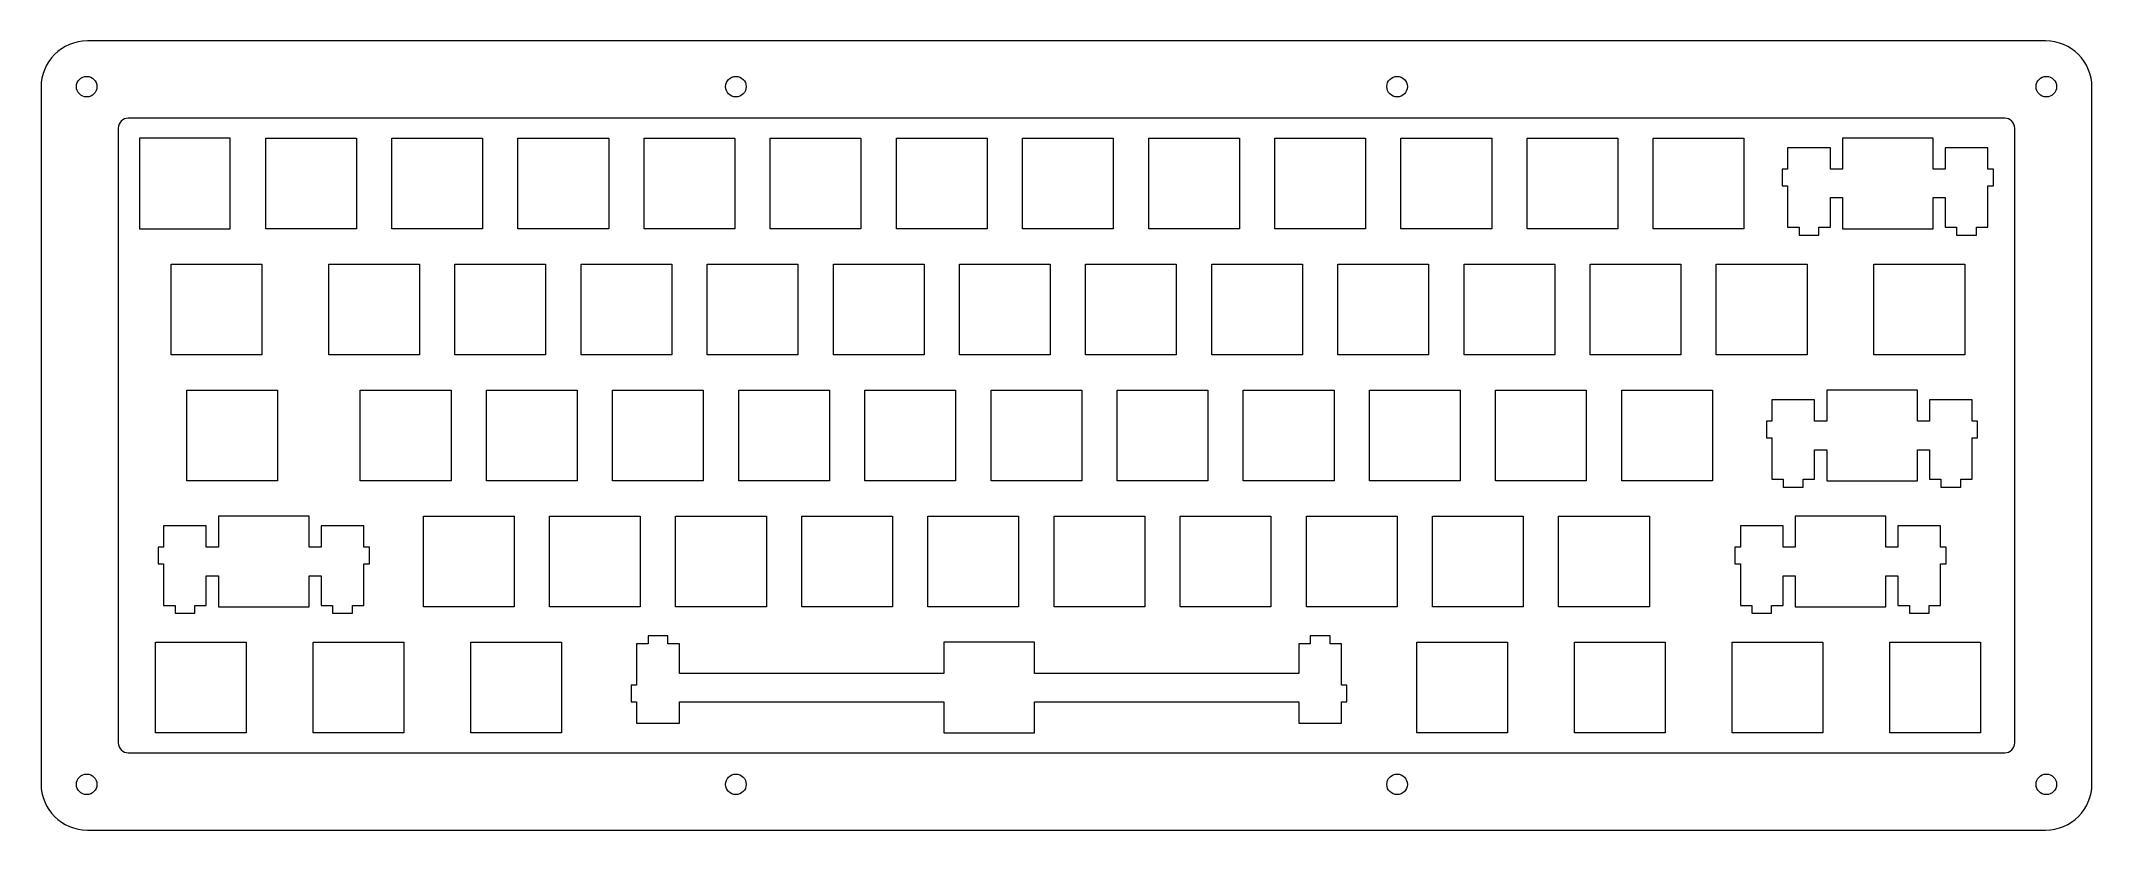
# Model space of a CAD drawing. Header units: millimetres. Extents: x 515 to 825, y -391 to -271.
import ezdxf

# ---------------------------------------------------------------- set-up
doc = ezdxf.new("R2010")
doc.units = ezdxf.units.MM
doc.header["$MEASUREMENT"] = 0
doc.layers.add('Layer 1', color=7, linetype='Continuous')

msp = doc.modelspace()

# ---------------------------------------------------------------- linework, layer by layer
at = {"layer": 'Layer 1', "color": 250, "lineweight": 9}
for points, knots in [([(522.4744, -271.4697), (522.4744, -271.4697), (818.2206, -271.4697), (818.2206, -271.4697), (822.0707, -271.4697), (825.2207, -274.6197), (825.2207, -278.4697), (825.2207, -278.4697), (825.2207, -383.7051), (825.2207, -383.7051), (825.2207, -387.5551), (822.0707, -390.7051), (818.2206, -390.7051), (818.2206, -390.7051), (522.4744, -390.7051), (522.4744, -390.7051), (518.6243, -390.7051), (515.4743, -387.5551), (515.4743, -383.7051), (515.4743, -383.7051), (515.4743, -278.4697), (515.4743, -278.4697), (515.4743, -274.6197), (518.6243, -271.4697), (522.4744, -271.4697)], [0, 0, 0, 0, 0.125, 0.125, 0.125, 0.25, 0.25, 0.25, 0.375, 0.375, 0.375, 0.5, 0.5, 0.5, 0.625, 0.625, 0.625, 0.75, 0.75, 0.75, 0.875, 0.875, 0.875, 1, 1, 1, 1]), ([(522.3735, -276.8198), (521.5174, -276.8198), (520.8235, -277.5137), (520.8235, -278.3696), (520.8235, -279.2259), (521.5174, -279.9196), (522.3735, -279.9196), (523.2296, -279.9198), (523.9235, -279.2259), (523.9235, -278.3698), (523.9235, -277.5137), (523.2296, -276.8198), (522.3735, -276.8198)], [0, 0, 0, 0, 0.25, 0.25, 0.25, 0.5, 0.5, 0.5, 0.75, 0.75, 0.75, 1, 1, 1, 1]), ([(620.418, -276.8198), (619.5619, -276.8198), (618.868, -277.5137), (618.868, -278.3696), (618.868, -279.2259), (619.5619, -279.9196), (620.418, -279.9196), (621.2741, -279.9198), (621.968, -279.2259), (621.968, -278.3698), (621.968, -277.5137), (621.2741, -276.8198), (620.418, -276.8198)], [0, 0, 0, 0, 0.25, 0.25, 0.25, 0.5, 0.5, 0.5, 0.75, 0.75, 0.75, 1, 1, 1, 1]), ([(720.2785, -276.8198), (719.4225, -276.8198), (718.7286, -277.5137), (718.7286, -278.3696), (718.7286, -279.2259), (719.4225, -279.9196), (720.2785, -279.9196), (721.1345, -279.9198), (721.8284, -279.2259), (721.8284, -278.3698), (721.8284, -277.5137), (721.1345, -276.8198), (720.2785, -276.8198)], [0, 0, 0, 0, 0.25, 0.25, 0.25, 0.5, 0.5, 0.5, 0.75, 0.75, 0.75, 1, 1, 1, 1]), ([(818.3214, -276.8198), (817.4655, -276.8198), (816.7718, -277.5137), (816.7718, -278.3696), (816.7718, -279.2259), (817.4655, -279.9196), (818.3214, -279.9196), (819.1773, -279.9198), (819.8709, -279.2259), (819.8709, -278.3698), (819.8709, -277.5137), (819.1773, -276.8198), (818.3214, -276.8198)], [0, 0, 0, 0, 0.25, 0.25, 0.25, 0.5, 0.5, 0.5, 0.75, 0.75, 0.75, 1, 1, 1, 1]), ([(528.6487, -283.1374), (528.6487, -283.1374), (812.0464, -283.1374), (812.0464, -283.1374), (812.8721, -283.1374), (813.5473, -283.8122), (813.5473, -284.6376), (813.5473, -284.6376), (813.5473, -377.537), (813.5473, -377.537), (813.5473, -378.3623), (812.8721, -379.0372), (812.0464, -379.0372), (812.0464, -379.0372), (528.6487, -379.0372), (528.6487, -379.0372), (527.823, -379.0372), (527.1478, -378.3623), (527.1478, -377.537), (527.1478, -377.537), (527.1478, -284.6376), (527.1478, -284.6376), (527.1478, -283.8122), (527.823, -283.1374), (528.6487, -283.1374)], [0, 0, 0, 0, 0.125, 0.125, 0.125, 0.25, 0.25, 0.25, 0.375, 0.375, 0.375, 0.5, 0.5, 0.5, 0.625, 0.625, 0.625, 0.75, 0.75, 0.75, 0.875, 0.875, 0.875, 1, 1, 1, 1]), ([(530.36, -286.1377), (530.36, -286.1377), (544.06, -286.1377), (544.06, -286.1377), (544.06, -286.1377), (544.06, -299.8377), (544.06, -299.8377), (544.06, -299.8377), (530.36, -299.8377), (530.36, -299.8377), (530.36, -299.8377), (530.36, -286.1377), (530.36, -286.1377)], [0, 0, 0, 0, 0.25, 0.25, 0.25, 0.5, 0.5, 0.5, 0.75, 0.75, 0.75, 1, 1, 1, 1]), ([(522.3734, -382.255), (521.5173, -382.255), (520.8234, -382.9489), (520.8234, -383.8048), (520.8234, -384.6611), (521.5173, -385.3548), (522.3734, -385.3548), (523.2295, -385.355), (523.9234, -384.6611), (523.9234, -383.805), (523.9234, -382.9489), (523.2295, -382.255), (522.3734, -382.255)], [0, 0, 0, 0, 0.25, 0.25, 0.25, 0.5, 0.5, 0.5, 0.75, 0.75, 0.75, 1, 1, 1, 1]), ([(620.418, -382.2551), (619.5619, -382.2551), (618.868, -382.949), (618.868, -383.8049), (618.868, -384.6612), (619.5619, -385.3549), (620.418, -385.3549), (621.2741, -385.3551), (621.968, -384.6612), (621.968, -383.8051), (621.968, -382.949), (621.2741, -382.2551), (620.418, -382.2551)], [0, 0, 0, 0, 0.25, 0.25, 0.25, 0.5, 0.5, 0.5, 0.75, 0.75, 0.75, 1, 1, 1, 1]), ([(720.2778, -382.255), (719.4225, -382.255), (718.7288, -382.9491), (718.7288, -383.8052), (718.7288, -384.6612), (719.4225, -385.3548), (720.2778, -385.3548), (721.135, -385.3552), (721.8286, -384.6612), (721.8286, -383.8052), (721.8286, -382.9491), (721.135, -382.255), (720.2778, -382.255)], [0, 0, 0, 0, 0.25, 0.25, 0.25, 0.5, 0.5, 0.5, 0.75, 0.75, 0.75, 1, 1, 1, 1]), ([(818.3206, -382.255), (817.4647, -382.255), (816.771, -382.9489), (816.771, -383.8048), (816.771, -384.6611), (817.4647, -385.3548), (818.3206, -385.3548), (819.1764, -385.355), (819.8701, -384.6611), (819.8701, -383.805), (819.8701, -382.9489), (819.1764, -382.255), (818.3206, -382.255)], [0, 0, 0, 0, 0.25, 0.25, 0.25, 0.5, 0.5, 0.5, 0.75, 0.75, 0.75, 1, 1, 1, 1])]:
    msp.add_open_spline(points, degree=3, knots=knots, dxfattribs=at)
for points in [[(549.4099, -299.8368), (549.4099, -299.8368), (549.4099, -286.1377), (549.4099, -286.1377)], [(549.4099, -286.1377), (549.4099, -286.1377), (563.109, -286.1377), (563.109, -286.1377)], [(563.109, -286.1377), (563.109, -286.1377), (563.109, -299.8368), (563.109, -299.8368)], [(568.4599, -299.8368), (568.4599, -299.8368), (568.4599, -286.1377), (568.4599, -286.1377)], [(568.4599, -286.1377), (568.4599, -286.1377), (582.159, -286.1377), (582.159, -286.1377)], [(582.159, -286.1377), (582.159, -286.1377), (582.159, -299.8368), (582.159, -299.8368)], [(587.5085, -299.8368), (587.5085, -299.8368), (587.5085, -286.1377), (587.5085, -286.1377)], [(587.5085, -286.1377), (587.5085, -286.1377), (601.209, -286.1377), (601.209, -286.1377)], [(601.209, -286.1377), (601.209, -286.1377), (601.209, -299.8368), (601.209, -299.8368)], [(606.5599, -299.8368), (606.5599, -299.8368), (606.5599, -286.1377), (606.5599, -286.1377)], [(606.5599, -286.1377), (606.5599, -286.1377), (620.259, -286.1377), (620.259, -286.1377)], [(620.259, -286.1377), (620.259, -286.1377), (620.259, -299.8368), (620.259, -299.8368)], [(625.6099, -299.8368), (625.6099, -299.8368), (625.6099, -286.1377), (625.6099, -286.1377)], [(625.6099, -286.1377), (625.6099, -286.1377), (639.309, -286.1377), (639.309, -286.1377)], [(639.309, -286.1377), (639.309, -286.1377), (639.309, -299.8368), (639.309, -299.8368)], [(644.6599, -299.8368), (644.6599, -299.8368), (644.6599, -286.1377), (644.6599, -286.1377)], [(644.6599, -286.1377), (644.6599, -286.1377), (658.359, -286.1377), (658.359, -286.1377)], [(658.359, -286.1377), (658.359, -286.1377), (658.359, -299.8368), (658.359, -299.8368)], [(663.71, -299.8368), (663.71, -299.8368), (663.71, -286.1377), (663.71, -286.1377)], [(663.71, -286.1377), (663.71, -286.1377), (677.409, -286.1377), (677.409, -286.1377)], [(677.409, -286.1377), (677.409, -286.1377), (677.409, -299.8368), (677.409, -299.8368)], [(682.76, -299.8368), (682.76, -299.8368), (682.76, -286.1377), (682.76, -286.1377)], [(682.76, -286.1377), (682.76, -286.1377), (696.459, -286.1377), (696.459, -286.1377)], [(696.459, -286.1377), (696.459, -286.1377), (696.459, -299.8368), (696.459, -299.8368)], [(701.81, -299.8368), (701.81, -299.8368), (701.81, -286.1377), (701.81, -286.1377)], [(701.81, -286.1377), (701.81, -286.1377), (715.509, -286.1377), (715.509, -286.1377)], [(715.509, -286.1377), (715.509, -286.1377), (715.509, -299.8368), (715.509, -299.8368)], [(720.86, -299.8368), (720.86, -299.8368), (720.86, -286.1377), (720.86, -286.1377)], [(720.86, -286.1377), (720.86, -286.1377), (734.559, -286.1377), (734.559, -286.1377)], [(734.559, -286.1377), (734.559, -286.1377), (734.559, -299.8368), (734.559, -299.8368)], [(739.91, -299.8368), (739.91, -299.8368), (739.91, -286.1377), (739.91, -286.1377)], [(739.91, -286.1377), (739.91, -286.1377), (753.609, -286.1377), (753.609, -286.1377)], [(753.609, -286.1377), (753.609, -286.1377), (753.609, -299.8368), (753.609, -299.8368)], [(758.96, -299.8368), (758.96, -299.8368), (758.96, -286.1377), (758.96, -286.1377)], [(758.96, -286.1377), (758.96, -286.1377), (772.659, -286.1377), (772.659, -286.1377)], [(772.659, -286.1377), (772.659, -286.1377), (772.659, -299.8368), (772.659, -299.8368)], [(779.26, -287.6067), (779.26, -287.6067), (779.26, -290.837), (779.26, -290.837)], [(785.709, -287.6067), (785.709, -287.6067), (779.26, -287.6067), (779.26, -287.6067)], [(785.709, -290.837), (785.709, -290.837), (785.709, -287.6067), (785.709, -287.6067)], [(801.234, -286.1377), (801.234, -286.1377), (787.535, -286.1377), (787.535, -286.1377)], [(787.535, -286.1377), (787.535, -286.1377), (787.535, -290.837), (787.535, -290.837)], [(801.234, -290.837), (801.234, -290.837), (801.234, -286.1377), (801.234, -286.1377)], [(803.06, -287.6067), (803.06, -287.6067), (803.06, -290.837), (803.06, -290.837)], [(809.509, -287.6067), (809.509, -287.6067), (803.06, -287.6067), (803.06, -287.6067)], [(809.509, -290.837), (809.509, -290.837), (809.509, -287.6067), (809.509, -287.6067)], [(778.434, -290.837), (778.434, -290.837), (778.434, -293.3368), (778.434, -293.3368)], [(779.26, -290.837), (779.26, -290.837), (778.434, -290.837), (778.434, -290.837)], [(787.535, -290.837), (787.535, -290.837), (785.709, -290.837), (785.709, -290.837)], [(803.06, -290.837), (803.06, -290.837), (801.234, -290.837), (801.234, -290.837)], [(810.335, -290.837), (810.335, -290.837), (809.509, -290.837), (809.509, -290.837)], [(810.335, -293.3368), (810.335, -293.3368), (810.335, -290.837), (810.335, -290.837)], [(778.434, -293.3368), (778.434, -293.3368), (779.26, -293.3368), (779.26, -293.3368)], [(779.26, -293.3368), (779.26, -293.3368), (779.26, -299.6067), (779.26, -299.6067)], [(809.509, -293.3368), (809.509, -293.3368), (810.335, -293.3368), (810.335, -293.3368)], [(809.509, -299.6067), (809.509, -299.6067), (809.509, -293.3368), (809.509, -293.3368)], [(785.709, -295.1378), (785.709, -295.1378), (787.535, -295.1378), (787.535, -295.1378)], [(785.709, -299.6067), (785.709, -299.6067), (785.709, -295.1378), (785.709, -295.1378)], [(787.535, -295.1378), (787.535, -295.1378), (787.535, -299.8368), (787.535, -299.8368)], [(801.234, -295.1378), (801.234, -295.1378), (803.06, -295.1378), (803.06, -295.1378)], [(801.234, -299.8368), (801.234, -299.8368), (801.234, -295.1378), (801.234, -295.1378)], [(803.06, -295.1378), (803.06, -295.1378), (803.06, -299.6067), (803.06, -299.6067)], [(563.109, -299.8368), (563.109, -299.8368), (549.4099, -299.8368), (549.4099, -299.8368)], [(582.159, -299.8368), (582.159, -299.8368), (568.4599, -299.8368), (568.4599, -299.8368)], [(601.209, -299.8368), (601.209, -299.8368), (587.5085, -299.8368), (587.5085, -299.8368)], [(620.259, -299.8368), (620.259, -299.8368), (606.5599, -299.8368), (606.5599, -299.8368)], [(639.309, -299.8368), (639.309, -299.8368), (625.6099, -299.8368), (625.6099, -299.8368)], [(658.359, -299.8368), (658.359, -299.8368), (644.6599, -299.8368), (644.6599, -299.8368)], [(677.409, -299.8368), (677.409, -299.8368), (663.71, -299.8368), (663.71, -299.8368)], [(696.459, -299.8368), (696.459, -299.8368), (682.76, -299.8368), (682.76, -299.8368)], [(715.509, -299.8368), (715.509, -299.8368), (701.81, -299.8368), (701.81, -299.8368)], [(734.559, -299.8368), (734.559, -299.8368), (720.86, -299.8368), (720.86, -299.8368)], [(753.609, -299.8368), (753.609, -299.8368), (739.91, -299.8368), (739.91, -299.8368)], [(772.659, -299.8368), (772.659, -299.8368), (758.96, -299.8368), (758.96, -299.8368)], [(779.26, -299.6067), (779.26, -299.6067), (780.984, -299.6067), (780.984, -299.6067)], [(780.984, -299.6067), (780.984, -299.6067), (780.984, -300.8069), (780.984, -300.8069)], [(783.984, -299.6067), (783.984, -299.6067), (785.709, -299.6067), (785.709, -299.6067)], [(783.984, -300.8069), (783.984, -300.8069), (783.984, -299.6067), (783.984, -299.6067)], [(787.535, -299.8368), (787.535, -299.8368), (801.234, -299.8368), (801.234, -299.8368)], [(803.06, -299.6067), (803.06, -299.6067), (804.784, -299.6067), (804.784, -299.6067)], [(804.784, -299.6067), (804.784, -299.6067), (804.784, -300.8069), (804.784, -300.8069)], [(807.784, -299.6067), (807.784, -299.6067), (809.509, -299.6067), (809.509, -299.6067)], [(807.784, -300.8069), (807.784, -300.8069), (807.784, -299.6067), (807.784, -299.6067)], [(780.984, -300.8069), (780.984, -300.8069), (783.984, -300.8069), (783.984, -300.8069)], [(804.784, -300.8069), (804.784, -300.8069), (807.784, -300.8069), (807.784, -300.8069)], [(535.1211, -318.8868), (535.1211, -318.8868), (535.1211, -305.1877), (535.1211, -305.1877)], [(535.1211, -305.1877), (535.1211, -305.1877), (548.8217, -305.1877), (548.8217, -305.1877)], [(548.8217, -305.1877), (548.8217, -305.1877), (548.8217, -318.8868), (548.8217, -318.8868)], [(558.935, -318.8868), (558.935, -318.8868), (558.935, -305.1877), (558.935, -305.1877)], [(558.935, -305.1877), (558.935, -305.1877), (572.634, -305.1877), (572.634, -305.1877)], [(572.634, -305.1877), (572.634, -305.1877), (572.634, -318.8868), (572.634, -318.8868)], [(577.9835, -318.8868), (577.9835, -318.8868), (577.9835, -305.1877), (577.9835, -305.1877)], [(577.9835, -305.1877), (577.9835, -305.1877), (591.684, -305.1877), (591.684, -305.1877)], [(591.684, -305.1877), (591.684, -305.1877), (591.684, -318.8868), (591.684, -318.8868)], [(597.0349, -318.8868), (597.0349, -318.8868), (597.0349, -305.1877), (597.0349, -305.1877)], [(597.0349, -305.1877), (597.0349, -305.1877), (610.734, -305.1877), (610.734, -305.1877)], [(610.734, -305.1877), (610.734, -305.1877), (610.734, -318.8868), (610.734, -318.8868)], [(616.0849, -318.8868), (616.0849, -318.8868), (616.0849, -305.1877), (616.0849, -305.1877)], [(616.0849, -305.1877), (616.0849, -305.1877), (629.784, -305.1877), (629.784, -305.1877)], [(629.784, -305.1877), (629.784, -305.1877), (629.784, -318.8868), (629.784, -318.8868)], [(635.135, -318.8868), (635.135, -318.8868), (635.135, -305.1877), (635.135, -305.1877)], [(635.135, -305.1877), (635.135, -305.1877), (648.834, -305.1877), (648.834, -305.1877)], [(648.834, -305.1877), (648.834, -305.1877), (648.834, -318.8868), (648.834, -318.8868)], [(654.185, -318.8868), (654.185, -318.8868), (654.185, -305.1877), (654.185, -305.1877)], [(654.185, -305.1877), (654.185, -305.1877), (667.884, -305.1877), (667.884, -305.1877)], [(667.884, -305.1877), (667.884, -305.1877), (667.884, -318.8868), (667.884, -318.8868)], [(673.235, -318.8868), (673.235, -318.8868), (673.235, -305.1877), (673.235, -305.1877)], [(673.235, -305.1877), (673.235, -305.1877), (686.934, -305.1877), (686.934, -305.1877)], [(686.934, -305.1877), (686.934, -305.1877), (686.934, -318.8868), (686.934, -318.8868)], [(692.285, -318.8868), (692.285, -318.8868), (692.285, -305.1877), (692.285, -305.1877)], [(692.285, -305.1877), (692.285, -305.1877), (705.984, -305.1877), (705.984, -305.1877)], [(705.984, -305.1877), (705.984, -305.1877), (705.984, -318.8868), (705.984, -318.8868)], [(711.335, -318.8868), (711.335, -318.8868), (711.335, -305.1877), (711.335, -305.1877)], [(711.335, -305.1877), (711.335, -305.1877), (725.034, -305.1877), (725.034, -305.1877)], [(725.034, -305.1877), (725.034, -305.1877), (725.034, -318.8868), (725.034, -318.8868)], [(730.385, -318.8868), (730.385, -318.8868), (730.385, -305.1877), (730.385, -305.1877)], [(730.385, -305.1877), (730.385, -305.1877), (744.084, -305.1877), (744.084, -305.1877)], [(744.084, -305.1877), (744.084, -305.1877), (744.084, -318.8868), (744.084, -318.8868)], [(749.435, -318.8868), (749.435, -318.8868), (749.435, -305.1877), (749.435, -305.1877)], [(749.435, -305.1877), (749.435, -305.1877), (763.134, -305.1877), (763.134, -305.1877)], [(763.134, -305.1877), (763.134, -305.1877), (763.134, -318.8868), (763.134, -318.8868)], [(768.485, -318.8868), (768.485, -318.8868), (768.485, -305.1877), (768.485, -305.1877)], [(768.485, -305.1877), (768.485, -305.1877), (782.184, -305.1877), (782.184, -305.1877)], [(782.184, -305.1877), (782.184, -305.1877), (782.184, -318.8868), (782.184, -318.8868)], [(792.296, -318.8868), (792.296, -318.8868), (792.296, -305.1877), (792.296, -305.1877)], [(792.296, -305.1877), (792.296, -305.1877), (805.997, -305.1877), (805.997, -305.1877)], [(805.997, -305.1877), (805.997, -305.1877), (805.997, -318.8868), (805.997, -318.8868)], [(548.8217, -318.8868), (548.8217, -318.8868), (535.1211, -318.8868), (535.1211, -318.8868)], [(572.634, -318.8868), (572.634, -318.8868), (558.935, -318.8868), (558.935, -318.8868)], [(591.684, -318.8868), (591.684, -318.8868), (577.9835, -318.8868), (577.9835, -318.8868)], [(610.734, -318.8868), (610.734, -318.8868), (597.0349, -318.8868), (597.0349, -318.8868)], [(629.784, -318.8868), (629.784, -318.8868), (616.0849, -318.8868), (616.0849, -318.8868)], [(648.834, -318.8868), (648.834, -318.8868), (635.135, -318.8868), (635.135, -318.8868)], [(667.884, -318.8868), (667.884, -318.8868), (654.185, -318.8868), (654.185, -318.8868)], [(686.934, -318.8868), (686.934, -318.8868), (673.235, -318.8868), (673.235, -318.8868)], [(705.984, -318.8868), (705.984, -318.8868), (692.285, -318.8868), (692.285, -318.8868)], [(725.034, -318.8868), (725.034, -318.8868), (711.335, -318.8868), (711.335, -318.8868)], [(744.084, -318.8868), (744.084, -318.8868), (730.385, -318.8868), (730.385, -318.8868)], [(763.134, -318.8868), (763.134, -318.8868), (749.435, -318.8868), (749.435, -318.8868)], [(782.184, -318.8868), (782.184, -318.8868), (768.485, -318.8868), (768.485, -318.8868)], [(805.997, -318.8868), (805.997, -318.8868), (792.296, -318.8868), (792.296, -318.8868)], [(537.5023, -337.9368), (537.5023, -337.9368), (537.5023, -324.2377), (537.5023, -324.2377)], [(537.5023, -324.2377), (537.5023, -324.2377), (551.2029, -324.2377), (551.2029, -324.2377)], [(551.2029, -324.2377), (551.2029, -324.2377), (551.2029, -337.9368), (551.2029, -337.9368)], [(563.696, -337.9368), (563.696, -337.9368), (563.696, -324.2377), (563.696, -324.2377)], [(563.696, -324.2377), (563.696, -324.2377), (577.3965, -324.2377), (577.3965, -324.2377)], [(577.3965, -324.2377), (577.3965, -324.2377), (577.3965, -337.9368), (577.3965, -337.9368)], [(582.7459, -337.9368), (582.7459, -337.9368), (582.7459, -324.2377), (582.7459, -324.2377)], [(582.7459, -324.2377), (582.7459, -324.2377), (596.4465, -324.2377), (596.4465, -324.2377)], [(596.4465, -324.2377), (596.4465, -324.2377), (596.4465, -337.9368), (596.4465, -337.9368)], [(601.796, -337.9368), (601.796, -337.9368), (601.796, -324.2377), (601.796, -324.2377)], [(601.796, -324.2377), (601.796, -324.2377), (615.4965, -324.2377), (615.4965, -324.2377)], [(615.4965, -324.2377), (615.4965, -324.2377), (615.4965, -337.9368), (615.4965, -337.9368)], [(620.846, -337.9368), (620.846, -337.9368), (620.846, -324.2377), (620.846, -324.2377)], [(620.846, -324.2377), (620.846, -324.2377), (634.547, -324.2377), (634.547, -324.2377)], [(634.547, -324.2377), (634.547, -324.2377), (634.547, -337.9368), (634.547, -337.9368)], [(639.896, -337.9368), (639.896, -337.9368), (639.896, -324.2377), (639.896, -324.2377)], [(639.896, -324.2377), (639.896, -324.2377), (653.597, -324.2377), (653.597, -324.2377)], [(653.597, -324.2377), (653.597, -324.2377), (653.597, -337.9368), (653.597, -337.9368)], [(658.946, -337.9368), (658.946, -337.9368), (658.946, -324.2377), (658.946, -324.2377)], [(658.946, -324.2377), (658.946, -324.2377), (672.647, -324.2377), (672.647, -324.2377)], [(672.647, -324.2377), (672.647, -324.2377), (672.647, -337.9368), (672.647, -337.9368)], [(677.996, -337.9368), (677.996, -337.9368), (677.996, -324.2377), (677.996, -324.2377)], [(677.996, -324.2377), (677.996, -324.2377), (691.697, -324.2377), (691.697, -324.2377)], [(691.697, -324.2377), (691.697, -324.2377), (691.697, -337.9368), (691.697, -337.9368)], [(697.046, -337.9368), (697.046, -337.9368), (697.046, -324.2377), (697.046, -324.2377)], [(697.046, -324.2377), (697.046, -324.2377), (710.747, -324.2377), (710.747, -324.2377)], [(710.747, -324.2377), (710.747, -324.2377), (710.747, -337.9368), (710.747, -337.9368)], [(716.096, -337.9368), (716.096, -337.9368), (716.096, -324.2377), (716.096, -324.2377)], [(716.096, -324.2377), (716.096, -324.2377), (729.797, -324.2377), (729.797, -324.2377)], [(729.797, -324.2377), (729.797, -324.2377), (729.797, -337.9368), (729.797, -337.9368)], [(735.146, -337.9368), (735.146, -337.9368), (735.146, -324.2377), (735.146, -324.2377)], [(735.146, -324.2377), (735.146, -324.2377), (748.847, -324.2377), (748.847, -324.2377)], [(748.847, -324.2377), (748.847, -324.2377), (748.847, -337.9368), (748.847, -337.9368)], [(754.196, -337.9368), (754.196, -337.9368), (754.196, -324.2377), (754.196, -324.2377)], [(754.196, -324.2377), (754.196, -324.2377), (767.897, -324.2377), (767.897, -324.2377)], [(767.897, -324.2377), (767.897, -324.2377), (767.897, -337.9368), (767.897, -337.9368)], [(798.853, -324.2377), (798.853, -324.2377), (785.152, -324.2377), (785.152, -324.2377)], [(785.152, -324.2377), (785.152, -324.2377), (785.152, -328.937), (785.152, -328.937)], [(798.853, -328.937), (798.853, -328.937), (798.853, -324.2377), (798.853, -324.2377)], [(776.877, -325.7067), (776.877, -325.7067), (776.877, -328.937), (776.877, -328.937)], [(783.328, -325.7067), (783.328, -325.7067), (776.877, -325.7067), (776.877, -325.7067)], [(783.328, -328.937), (783.328, -328.937), (783.328, -325.7067), (783.328, -325.7067)], [(800.677, -325.7067), (800.677, -325.7067), (800.677, -328.937), (800.677, -328.937)], [(807.128, -325.7067), (807.128, -325.7067), (800.677, -325.7067), (800.677, -325.7067)], [(807.128, -328.937), (807.128, -328.937), (807.128, -325.7067), (807.128, -325.7067)], [(776.052, -328.937), (776.052, -328.937), (776.052, -331.4368), (776.052, -331.4368)], [(776.877, -328.937), (776.877, -328.937), (776.052, -328.937), (776.052, -328.937)], [(785.152, -328.937), (785.152, -328.937), (783.328, -328.937), (783.328, -328.937)], [(800.677, -328.937), (800.677, -328.937), (798.853, -328.937), (798.853, -328.937)], [(807.952, -328.937), (807.952, -328.937), (807.128, -328.937), (807.128, -328.937)], [(807.952, -331.4368), (807.952, -331.4368), (807.952, -328.937), (807.952, -328.937)], [(776.052, -331.4368), (776.052, -331.4368), (776.877, -331.4368), (776.877, -331.4368)], [(776.877, -331.4368), (776.877, -331.4368), (776.877, -337.7067), (776.877, -337.7067)], [(783.328, -333.2378), (783.328, -333.2378), (785.152, -333.2378), (785.152, -333.2378)], [(783.328, -337.7067), (783.328, -337.7067), (783.328, -333.2378), (783.328, -333.2378)], [(785.152, -333.2378), (785.152, -333.2378), (785.152, -337.9368), (785.152, -337.9368)], [(798.853, -333.2378), (798.853, -333.2378), (800.677, -333.2378), (800.677, -333.2378)], [(798.853, -337.9368), (798.853, -337.9368), (798.853, -333.2378), (798.853, -333.2378)], [(800.677, -333.2378), (800.677, -333.2378), (800.677, -337.7067), (800.677, -337.7067)], [(807.128, -331.4368), (807.128, -331.4368), (807.952, -331.4368), (807.952, -331.4368)], [(807.128, -337.7067), (807.128, -337.7067), (807.128, -331.4368), (807.128, -331.4368)], [(551.2029, -337.9368), (551.2029, -337.9368), (537.5023, -337.9368), (537.5023, -337.9368)], [(577.3965, -337.9368), (577.3965, -337.9368), (563.696, -337.9368), (563.696, -337.9368)], [(596.4465, -337.9368), (596.4465, -337.9368), (582.7459, -337.9368), (582.7459, -337.9368)], [(615.4965, -337.9368), (615.4965, -337.9368), (601.796, -337.9368), (601.796, -337.9368)], [(634.547, -337.9368), (634.547, -337.9368), (620.846, -337.9368), (620.846, -337.9368)], [(653.597, -337.9368), (653.597, -337.9368), (639.896, -337.9368), (639.896, -337.9368)], [(672.647, -337.9368), (672.647, -337.9368), (658.946, -337.9368), (658.946, -337.9368)], [(691.697, -337.9368), (691.697, -337.9368), (677.996, -337.9368), (677.996, -337.9368)], [(710.747, -337.9368), (710.747, -337.9368), (697.046, -337.9368), (697.046, -337.9368)], [(729.797, -337.9368), (729.797, -337.9368), (716.096, -337.9368), (716.096, -337.9368)], [(748.847, -337.9368), (748.847, -337.9368), (735.146, -337.9368), (735.146, -337.9368)], [(767.897, -337.9368), (767.897, -337.9368), (754.196, -337.9368), (754.196, -337.9368)], [(776.877, -337.7067), (776.877, -337.7067), (778.601, -337.7067), (778.601, -337.7067)], [(778.601, -337.7067), (778.601, -337.7067), (778.601, -338.9069), (778.601, -338.9069)], [(778.601, -338.9069), (778.601, -338.9069), (781.601, -338.9069), (781.601, -338.9069)], [(781.601, -337.7067), (781.601, -337.7067), (783.328, -337.7067), (783.328, -337.7067)], [(781.601, -338.9069), (781.601, -338.9069), (781.601, -337.7067), (781.601, -337.7067)], [(785.152, -337.9368), (785.152, -337.9368), (798.853, -337.9368), (798.853, -337.9368)], [(800.677, -337.7067), (800.677, -337.7067), (802.403, -337.7067), (802.403, -337.7067)], [(802.403, -337.7067), (802.403, -337.7067), (802.403, -338.9069), (802.403, -338.9069)], [(802.403, -338.9069), (802.403, -338.9069), (805.403, -338.9069), (805.403, -338.9069)], [(805.403, -337.7067), (805.403, -337.7067), (807.128, -337.7067), (807.128, -337.7067)], [(805.403, -338.9069), (805.403, -338.9069), (805.403, -337.7067), (805.403, -337.7067)], [(555.9654, -343.2863), (555.9654, -343.2863), (542.2649, -343.2863), (542.2649, -343.2863)], [(542.2649, -343.2863), (542.2649, -343.2863), (542.2649, -347.9869), (542.2649, -347.9869)], [(555.9654, -347.9869), (555.9654, -347.9869), (555.9654, -343.2863), (555.9654, -343.2863)], [(573.221, -356.9869), (573.221, -356.9869), (573.221, -343.2863), (573.221, -343.2863)], [(573.221, -343.2863), (573.221, -343.2863), (586.9215, -343.2863), (586.9215, -343.2863)], [(586.9215, -343.2863), (586.9215, -343.2863), (586.9215, -356.9869), (586.9215, -356.9869)], [(592.271, -356.9869), (592.271, -356.9869), (592.271, -343.2863), (592.271, -343.2863)], [(592.271, -343.2863), (592.271, -343.2863), (605.9715, -343.2863), (605.9715, -343.2863)], [(605.9715, -343.2863), (605.9715, -343.2863), (605.9715, -356.9869), (605.9715, -356.9869)], [(611.321, -356.9869), (611.321, -356.9869), (611.321, -343.2863), (611.321, -343.2863)], [(611.321, -343.2863), (611.321, -343.2863), (625.0215, -343.2863), (625.0215, -343.2863)], [(625.0215, -343.2863), (625.0215, -343.2863), (625.0215, -356.9869), (625.0215, -356.9869)], [(630.3709, -356.9869), (630.3709, -356.9869), (630.3709, -343.2863), (630.3709, -343.2863)], [(630.3709, -343.2863), (630.3709, -343.2863), (644.072, -343.2863), (644.072, -343.2863)], [(644.072, -343.2863), (644.072, -343.2863), (644.072, -356.9869), (644.072, -356.9869)], [(649.421, -356.9869), (649.421, -356.9869), (649.421, -343.2863), (649.421, -343.2863)], [(649.421, -343.2863), (649.421, -343.2863), (663.122, -343.2863), (663.122, -343.2863)], [(663.122, -343.2863), (663.122, -343.2863), (663.122, -356.9869), (663.122, -356.9869)], [(668.471, -356.9869), (668.471, -356.9869), (668.471, -343.2863), (668.471, -343.2863)], [(668.471, -343.2863), (668.471, -343.2863), (682.172, -343.2863), (682.172, -343.2863)], [(682.172, -343.2863), (682.172, -343.2863), (682.172, -356.9869), (682.172, -356.9869)], [(687.521, -356.9869), (687.521, -356.9869), (687.521, -343.2863), (687.521, -343.2863)], [(687.521, -343.2863), (687.521, -343.2863), (701.222, -343.2863), (701.222, -343.2863)], [(701.222, -343.2863), (701.222, -343.2863), (701.222, -356.9869), (701.222, -356.9869)], [(706.571, -356.9869), (706.571, -356.9869), (706.571, -343.2863), (706.571, -343.2863)], [(706.571, -343.2863), (706.571, -343.2863), (720.272, -343.2863), (720.272, -343.2863)], [(720.272, -343.2863), (720.272, -343.2863), (720.272, -356.9869), (720.272, -356.9869)], [(725.621, -356.9869), (725.621, -356.9869), (725.621, -343.2863), (725.621, -343.2863)], [(725.621, -343.2863), (725.621, -343.2863), (739.322, -343.2863), (739.322, -343.2863)], [(739.322, -343.2863), (739.322, -343.2863), (739.322, -356.9869), (739.322, -356.9869)], [(744.671, -356.9869), (744.671, -356.9869), (744.671, -343.2863), (744.671, -343.2863)], [(744.671, -343.2863), (744.671, -343.2863), (758.372, -343.2863), (758.372, -343.2863)], [(758.372, -343.2863), (758.372, -343.2863), (758.372, -356.9869), (758.372, -356.9869)], [(794.09, -343.2863), (794.09, -343.2863), (780.39, -343.2863), (780.39, -343.2863)], [(780.39, -343.2863), (780.39, -343.2863), (780.39, -347.9869), (780.39, -347.9869)], [(794.09, -347.9869), (794.09, -347.9869), (794.09, -343.2863), (794.09, -343.2863)], [(533.9898, -344.7568), (533.9898, -344.7568), (533.9898, -347.9869), (533.9898, -347.9869)], [(540.4404, -344.7568), (540.4404, -344.7568), (533.9898, -344.7568), (533.9898, -344.7568)], [(540.4404, -347.9869), (540.4404, -347.9869), (540.4404, -344.7568), (540.4404, -344.7568)], [(557.7899, -344.7568), (557.7899, -344.7568), (557.7899, -347.9869), (557.7899, -347.9869)], [(564.2404, -344.7568), (564.2404, -344.7568), (557.7899, -344.7568), (557.7899, -344.7568)], [(564.2404, -347.9869), (564.2404, -347.9869), (564.2404, -344.7568), (564.2404, -344.7568)], [(772.115, -344.7568), (772.115, -344.7568), (772.115, -347.9869), (772.115, -347.9869)], [(778.566, -344.7568), (778.566, -344.7568), (772.115, -344.7568), (772.115, -344.7568)], [(778.566, -347.9869), (778.566, -347.9869), (778.566, -344.7568), (778.566, -344.7568)], [(795.915, -344.7568), (795.915, -344.7568), (795.915, -347.9869), (795.915, -347.9869)], [(802.365, -344.7568), (802.365, -344.7568), (795.915, -344.7568), (795.915, -344.7568)], [(802.365, -347.9869), (802.365, -347.9869), (802.365, -344.7568), (802.365, -344.7568)], [(533.1657, -347.9869), (533.1657, -347.9869), (533.1657, -350.4867), (533.1657, -350.4867)], [(533.9898, -347.9869), (533.9898, -347.9869), (533.1657, -347.9869), (533.1657, -347.9869)], [(542.2649, -347.9869), (542.2649, -347.9869), (540.4404, -347.9869), (540.4404, -347.9869)], [(557.7899, -347.9869), (557.7899, -347.9869), (555.9654, -347.9869), (555.9654, -347.9869)], [(565.0659, -347.9869), (565.0659, -347.9869), (564.2404, -347.9869), (564.2404, -347.9869)], [(565.0659, -350.4867), (565.0659, -350.4867), (565.0659, -347.9869), (565.0659, -347.9869)], [(771.291, -347.9869), (771.291, -347.9869), (771.291, -350.4867), (771.291, -350.4867)], [(772.115, -347.9869), (772.115, -347.9869), (771.291, -347.9869), (771.291, -347.9869)], [(780.39, -347.9869), (780.39, -347.9869), (778.566, -347.9869), (778.566, -347.9869)], [(795.915, -347.9869), (795.915, -347.9869), (794.09, -347.9869), (794.09, -347.9869)], [(803.191, -347.9869), (803.191, -347.9869), (802.365, -347.9869), (802.365, -347.9869)], [(803.191, -350.4867), (803.191, -350.4867), (803.191, -347.9869), (803.191, -347.9869)], [(533.1657, -350.4867), (533.1657, -350.4867), (533.9898, -350.4867), (533.9898, -350.4867)], [(533.9898, -350.4867), (533.9898, -350.4867), (533.9898, -356.7567), (533.9898, -356.7567)], [(540.4404, -352.2878), (540.4404, -352.2878), (542.2649, -352.2878), (542.2649, -352.2878)], [(540.4404, -356.7567), (540.4404, -356.7567), (540.4404, -352.2878), (540.4404, -352.2878)], [(542.2649, -352.2878), (542.2649, -352.2878), (542.2649, -356.9869), (542.2649, -356.9869)], [(555.9654, -352.2878), (555.9654, -352.2878), (557.7899, -352.2878), (557.7899, -352.2878)], [(555.9654, -356.9869), (555.9654, -356.9869), (555.9654, -352.2878), (555.9654, -352.2878)], [(557.7899, -352.2878), (557.7899, -352.2878), (557.7899, -356.7567), (557.7899, -356.7567)], [(564.2404, -350.4867), (564.2404, -350.4867), (565.0659, -350.4867), (565.0659, -350.4867)], [(564.2404, -356.7567), (564.2404, -356.7567), (564.2404, -350.4867), (564.2404, -350.4867)], [(771.291, -350.4867), (771.291, -350.4867), (772.115, -350.4867), (772.115, -350.4867)], [(772.115, -350.4867), (772.115, -350.4867), (772.115, -356.7567), (772.115, -356.7567)], [(778.566, -352.2878), (778.566, -352.2878), (780.39, -352.2878), (780.39, -352.2878)], [(778.566, -356.7567), (778.566, -356.7567), (778.566, -352.2878), (778.566, -352.2878)], [(780.39, -352.2878), (780.39, -352.2878), (780.39, -356.9869), (780.39, -356.9869)], [(794.09, -352.2878), (794.09, -352.2878), (795.915, -352.2878), (795.915, -352.2878)], [(794.09, -356.9869), (794.09, -356.9869), (794.09, -352.2878), (794.09, -352.2878)], [(795.915, -352.2878), (795.915, -352.2878), (795.915, -356.7567), (795.915, -356.7567)], [(802.365, -350.4867), (802.365, -350.4867), (803.191, -350.4867), (803.191, -350.4867)], [(802.365, -356.7567), (802.365, -356.7567), (802.365, -350.4867), (802.365, -350.4867)], [(533.9898, -356.7567), (533.9898, -356.7567), (535.7151, -356.7567), (535.7151, -356.7567)], [(535.7151, -356.7567), (535.7151, -356.7567), (535.7151, -357.957), (535.7151, -357.957)], [(535.7151, -357.957), (535.7151, -357.957), (538.7151, -357.957), (538.7151, -357.957)], [(538.7151, -356.7567), (538.7151, -356.7567), (540.4404, -356.7567), (540.4404, -356.7567)], [(538.7151, -357.957), (538.7151, -357.957), (538.7151, -356.7567), (538.7151, -356.7567)], [(542.2649, -356.9869), (542.2649, -356.9869), (555.9654, -356.9869), (555.9654, -356.9869)], [(557.7899, -356.7567), (557.7899, -356.7567), (559.5152, -356.7567), (559.5152, -356.7567)], [(559.5152, -356.7567), (559.5152, -356.7567), (559.5152, -357.957), (559.5152, -357.957)], [(559.5152, -357.957), (559.5152, -357.957), (562.5152, -357.957), (562.5152, -357.957)], [(562.5152, -356.7567), (562.5152, -356.7567), (564.2404, -356.7567), (564.2404, -356.7567)], [(562.5152, -357.957), (562.5152, -357.957), (562.5152, -356.7567), (562.5152, -356.7567)], [(586.9215, -356.9869), (586.9215, -356.9869), (573.221, -356.9869), (573.221, -356.9869)], [(605.9715, -356.9869), (605.9715, -356.9869), (592.271, -356.9869), (592.271, -356.9869)], [(625.0215, -356.9869), (625.0215, -356.9869), (611.321, -356.9869), (611.321, -356.9869)], [(644.072, -356.9869), (644.072, -356.9869), (630.3709, -356.9869), (630.3709, -356.9869)], [(663.122, -356.9869), (663.122, -356.9869), (649.421, -356.9869), (649.421, -356.9869)], [(682.172, -356.9869), (682.172, -356.9869), (668.471, -356.9869), (668.471, -356.9869)], [(701.222, -356.9869), (701.222, -356.9869), (687.521, -356.9869), (687.521, -356.9869)], [(720.272, -356.9869), (720.272, -356.9869), (706.571, -356.9869), (706.571, -356.9869)], [(739.322, -356.9869), (739.322, -356.9869), (725.621, -356.9869), (725.621, -356.9869)], [(758.372, -356.9869), (758.372, -356.9869), (744.671, -356.9869), (744.671, -356.9869)], [(772.115, -356.7567), (772.115, -356.7567), (773.84, -356.7567), (773.84, -356.7567)], [(773.84, -356.7567), (773.84, -356.7567), (773.84, -357.957), (773.84, -357.957)], [(773.84, -357.957), (773.84, -357.957), (776.84, -357.957), (776.84, -357.957)], [(776.84, -356.7567), (776.84, -356.7567), (778.566, -356.7567), (778.566, -356.7567)], [(776.84, -357.957), (776.84, -357.957), (776.84, -356.7567), (776.84, -356.7567)], [(780.39, -356.9869), (780.39, -356.9869), (794.09, -356.9869), (794.09, -356.9869)], [(795.915, -356.7567), (795.915, -356.7567), (797.64, -356.7567), (797.64, -356.7567)], [(797.64, -356.7567), (797.64, -356.7567), (797.64, -357.957), (797.64, -357.957)], [(797.64, -357.957), (797.64, -357.957), (800.64, -357.957), (800.64, -357.957)], [(800.64, -356.7567), (800.64, -356.7567), (802.365, -356.7567), (802.365, -356.7567)], [(800.64, -357.957), (800.64, -357.957), (800.64, -356.7567), (800.64, -356.7567)], [(532.7399, -376.0369), (532.7399, -376.0369), (532.7399, -362.3378), (532.7399, -362.3378)], [(532.7399, -362.3378), (532.7399, -362.3378), (546.4404, -362.3378), (546.4404, -362.3378)], [(546.4404, -362.3378), (546.4404, -362.3378), (546.4404, -376.0369), (546.4404, -376.0369)], [(556.5524, -376.0369), (556.5524, -376.0369), (556.5524, -362.3378), (556.5524, -362.3378)], [(556.5524, -362.3378), (556.5524, -362.3378), (570.2528, -362.3378), (570.2528, -362.3378)], [(570.2528, -362.3378), (570.2528, -362.3378), (570.2528, -376.0369), (570.2528, -376.0369)], [(580.3648, -376.0369), (580.3648, -376.0369), (580.3648, -362.3378), (580.3648, -362.3378)], [(580.3648, -362.3378), (580.3648, -362.3378), (594.0653, -362.3378), (594.0653, -362.3378)], [(594.0653, -362.3378), (594.0653, -362.3378), (594.0653, -376.0369), (594.0653, -376.0369)], [(607.1526, -361.3677), (607.1526, -361.3677), (607.1526, -362.5666), (607.1526, -362.5666)], [(610.1526, -361.3677), (610.1526, -361.3677), (607.1526, -361.3677), (607.1526, -361.3677)], [(610.1526, -362.5666), (610.1526, -362.5666), (610.1526, -361.3677), (610.1526, -361.3677)], [(651.802, -362.3378), (651.802, -362.3378), (651.802, -367.0369), (651.802, -367.0369)], [(665.503, -362.3378), (665.503, -362.3378), (651.802, -362.3378), (651.802, -362.3378)], [(665.503, -367.0369), (665.503, -367.0369), (665.503, -362.3378), (665.503, -362.3378)], [(710.153, -361.3663), (710.153, -361.3663), (707.153, -361.3663), (707.153, -361.3663)], [(707.153, -361.3663), (707.153, -361.3663), (707.153, -362.5666), (707.153, -362.5666)], [(710.153, -362.5666), (710.153, -362.5666), (710.153, -361.3663), (710.153, -361.3663)], [(723.24, -376.0369), (723.24, -376.0369), (723.24, -362.3378), (723.24, -362.3378)], [(723.24, -362.3378), (723.24, -362.3378), (736.94, -362.3378), (736.94, -362.3378)], [(736.94, -362.3378), (736.94, -362.3378), (736.94, -376.0369), (736.94, -376.0369)], [(747.052, -376.0369), (747.052, -376.0369), (747.052, -362.3378), (747.052, -362.3378)], [(747.052, -362.3378), (747.052, -362.3378), (760.753, -362.3378), (760.753, -362.3378)], [(760.753, -362.3378), (760.753, -362.3378), (760.753, -376.0369), (760.753, -376.0369)], [(770.865, -376.0369), (770.865, -376.0369), (770.865, -362.3378), (770.865, -362.3378)], [(770.865, -362.3378), (770.865, -362.3378), (784.565, -362.3378), (784.565, -362.3378)], [(784.565, -362.3378), (784.565, -362.3378), (784.565, -376.0369), (784.565, -376.0369)], [(794.677, -376.0369), (794.677, -376.0369), (794.677, -362.3378), (794.677, -362.3378)], [(794.677, -362.3378), (794.677, -362.3378), (808.378, -362.3378), (808.378, -362.3378)], [(808.378, -362.3378), (808.378, -362.3378), (808.378, -376.0369), (808.378, -376.0369)], [(605.4271, -362.5666), (605.4271, -362.5666), (605.4271, -368.8366), (605.4271, -368.8366)], [(607.1526, -362.5666), (607.1526, -362.5666), (605.4271, -362.5666), (605.4271, -362.5666)], [(611.8781, -362.5666), (611.8781, -362.5666), (610.1526, -362.5666), (610.1526, -362.5666)], [(611.8781, -367.0369), (611.8781, -367.0369), (611.8781, -362.5666), (611.8781, -362.5666)], [(705.427, -362.5666), (705.427, -362.5666), (705.427, -367.0369), (705.427, -367.0369)], [(707.153, -362.5666), (707.153, -362.5666), (705.427, -362.5666), (705.427, -362.5666)], [(711.878, -362.5666), (711.878, -362.5666), (710.153, -362.5666), (710.153, -362.5666)], [(711.878, -368.8366), (711.878, -368.8366), (711.878, -362.5666), (711.878, -362.5666)], [(651.802, -367.0369), (651.802, -367.0369), (611.8781, -367.0369), (611.8781, -367.0369)], [(705.427, -367.0369), (705.427, -367.0369), (665.503, -367.0369), (665.503, -367.0369)], [(604.6019, -368.8366), (604.6019, -368.8366), (604.6019, -371.3378), (604.6019, -371.3378)], [(605.4271, -368.8366), (605.4271, -368.8366), (604.6019, -368.8366), (604.6019, -368.8366)], [(604.6019, -371.3378), (604.6019, -371.3378), (605.4271, -371.3378), (605.4271, -371.3378)], [(605.4271, -371.3378), (605.4271, -371.3378), (605.4271, -374.5679), (605.4271, -374.5679)], [(611.8781, -371.3378), (611.8781, -371.3378), (651.802, -371.3378), (651.802, -371.3378)], [(611.8781, -374.5679), (611.8781, -374.5679), (611.8781, -371.3378), (611.8781, -371.3378)], [(651.802, -371.3378), (651.802, -371.3378), (651.802, -376.0369), (651.802, -376.0369)], [(665.503, -371.3364), (665.503, -371.3364), (705.427, -371.3364), (705.427, -371.3364)], [(665.503, -376.0369), (665.503, -376.0369), (665.503, -371.3364), (665.503, -371.3364)], [(705.427, -371.3364), (705.427, -371.3364), (705.427, -374.5679), (705.427, -374.5679)], [(712.702, -368.8366), (712.702, -368.8366), (711.878, -368.8366), (711.878, -368.8366)], [(711.878, -371.3364), (711.878, -371.3364), (712.702, -371.3364), (712.702, -371.3364)], [(711.878, -374.5679), (711.878, -374.5679), (711.878, -371.3364), (711.878, -371.3364)], [(712.702, -371.3364), (712.702, -371.3364), (712.702, -368.8366), (712.702, -368.8366)], [(605.4271, -374.5679), (605.4271, -374.5679), (611.8781, -374.5679), (611.8781, -374.5679)], [(705.427, -374.5679), (705.427, -374.5679), (711.878, -374.5679), (711.878, -374.5679)], [(546.4404, -376.0369), (546.4404, -376.0369), (532.7399, -376.0369), (532.7399, -376.0369)], [(570.2528, -376.0369), (570.2528, -376.0369), (556.5524, -376.0369), (556.5524, -376.0369)], [(594.0653, -376.0369), (594.0653, -376.0369), (580.3648, -376.0369), (580.3648, -376.0369)], [(651.802, -376.0369), (651.802, -376.0369), (665.503, -376.0369), (665.503, -376.0369)], [(736.94, -376.0369), (736.94, -376.0369), (723.24, -376.0369), (723.24, -376.0369)], [(760.753, -376.0369), (760.753, -376.0369), (747.052, -376.0369), (747.052, -376.0369)], [(784.565, -376.0369), (784.565, -376.0369), (770.865, -376.0369), (770.865, -376.0369)], [(808.378, -376.0369), (808.378, -376.0369), (794.677, -376.0369), (794.677, -376.0369)]]:
    msp.add_open_spline(points, degree=3, dxfattribs=at)

doc.saveas('drawing.dxf')
